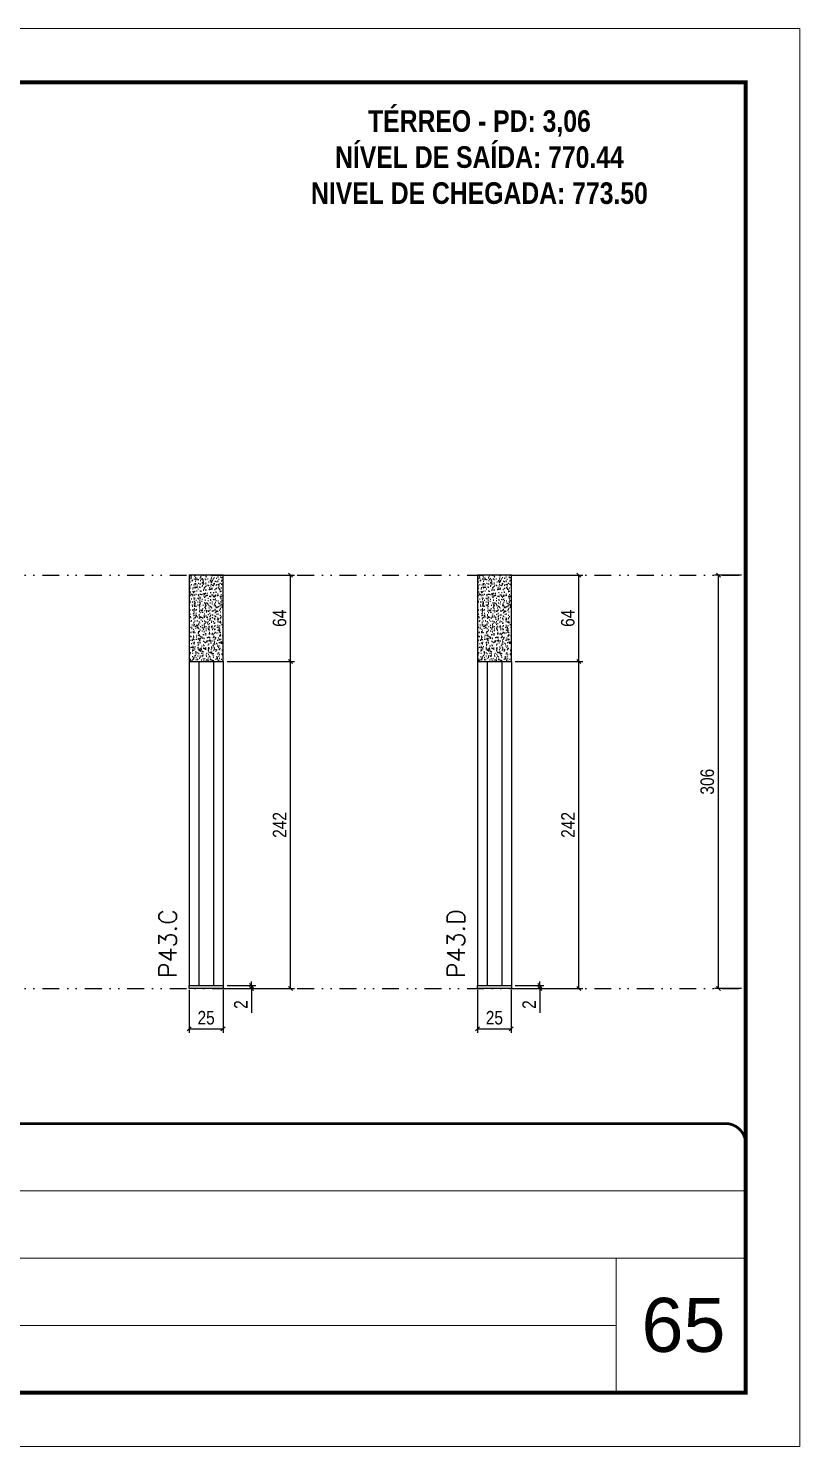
# Model space of a CAD drawing. Extents: x 14400 to 27878, y -21631 to 6985.
# Drawn here: x 15314 to 15885, y -12442 to -11392 of the extents above; entities that cross this region are included whole.
import ezdxf

# ---------------------------------------------------------------- set-up
doc = ezdxf.new("R2010")
doc.units = 0
for name, pattern in [('CONTINUO', [0]), ('DASHED', [0.75, 0.5, -0.25]), ('DIVIDE2', [0.625, 0.25, -0.125, 0, -0.125, 0, -0.125])]:
    doc.linetypes.add(name, pattern=pattern)
for name, color, linetype, lineweight in [('CARIMBO', 255, 'Continuous', 9), ('Folhas', 255, 'Continuous', 9), ('SARRAFO DE PRESSAO', 251, 'DASHED', 9), ('Texto Seção', 7, 'Continuous', 15)]:
    doc.layers.add(name, color=color, linetype=linetype, lineweight=lineweight)
for name, color, linetype in [('COTA', 241, 'Continuous'), ('NOMENCLATURA', 7, 'Continuous'), ('Nível', 160, 'Continuous'), ('Painéis', 200, 'Continuous'), ('SARR_2.2x7', 40, 'Continuous')]:
    doc.layers.add(name, color=color, linetype=linetype)
doc.styles.add('ARIAL', font='arial.ttf')
doc.styles.add('COTA TECNICA', font='techl___.ttf', dxfattribs={"height": 10})
doc.styles.add('COTA TECNICA-50', font='techl___.ttf', dxfattribs={"height": 10})
doc.styles.add('REGUA-120', font='ROMANS.shx', dxfattribs={"height": 15})
doc.styles.add('ROMANC', font='techb___.ttf', dxfattribs={"height": 2.5})
doc.dimstyles.new('COTA PAINEL-50', dxfattribs={"dimtxt": 10, "dimasz": 3, "dimexe": 3, "dimexo": 3, "dimgap": 3, "dimtad": 1, "dimdec": 1, "dimzin": 12, "dimdsep": 46, "dimtxsty": 'COTA TECNICA-50', "dimblk1": 'OBLIQUE', "dimblk2": 'OBLIQUE', "dimsah": 1, "dimcen": 0.9, "dimclrd": 4, "dimclre": 4, "dimclrt": 240, "dimadec": 1, "dimazin": 3, "dimtfac": 1, "dimtdec": 1, "dimtmove": 0, "dimatfit": 3, "dimfxl": 1, "dimtolj": 1, "dimtzin": 12, "dimarcsym": 0})
doc.dimstyles.new('PAINEL', dxfattribs={"dimtxt": 10, "dimasz": 3, "dimexe": 3, "dimexo": 3, "dimgap": 3, "dimtad": 1, "dimdec": 1, "dimzin": 12, "dimdsep": 46, "dimtxsty": 'COTA TECNICA', "dimblk1": 'OBLIQUE', "dimblk2": 'OBLIQUE', "dimsah": 1, "dimcen": 0.9, "dimclrd": 4, "dimclre": 4, "dimclrt": 240, "dimadec": 1, "dimazin": 3, "dimtfac": 1, "dimtdec": 1, "dimtmove": 0, "dimatfit": 3, "dimfxl": 1, "dimtolj": 1, "dimtzin": 12, "dimarcsym": 0})

# ---------------------------------------------------------------- blocks, each defined once
blk = doc.blocks.new('9999999999')
at = {"color": 30, "linetype": 'CONTINUO'}
for p, q in [((98564.6, 34379.6), (99584, 34379.6)), ((98564.6, 34329.8), (99488, 34329.8)), ((99584, 34329.8), (99488, 34329.8)), ((99488, 34329.8), (99488, 34230.2)), ((98564.6, 34280), (99488, 34280))]:
    blk.add_line(p, q, dxfattribs=at)
at = {"color": 30, "linetype": 'CONTINUO', "const_width": 2}
blk.add_lwpolyline([(99584, 34230.2), (99584, 34414.4, 0.414214), (99569, 34429.4), (98229, 34429.4, 0.414214), (98214, 34414.4), (98214, 34245.2, 0.414214), (98229, 34230.2), (99584, 34230.2)], format="xyb", dxfattribs=at)
at = {"layer": 'Folhas'}
blk.add_lwpolyline([(98139, 34190.2), (99624, 34190.2), (99624, 35240.2), (98139, 35240.2)], close=True, dxfattribs=at)
at = {"layer": 'Folhas', "color": 30, "const_width": 3}
blk.add_lwpolyline([(98214, 34230.2), (99584, 34230.2), (99584, 35200.2), (98214, 35200.2)], close=True, dxfattribs=at)
blk = doc.blocks.new('_Oblique')
at = {"color": 0, "linetype": 'ByBlock', "lineweight": -2}
blk.add_line((-0.5, -0.5), (0.5, 0.5), dxfattribs=at)
blk = doc.blocks.new('*D2488')
at = {"layer": 'COTA', "color": 4, "lineweight": -2, "transparency": 16777216}
for p, q in [((15432.9, -12104.2), (15432.9, -12136.1)), ((15457.9, -12104.2), (15457.9, -12136.1)), ((15432.9, -12133.1), (15457.9, -12133.1))]:
    blk.add_line(p, q, dxfattribs=at)
at = {"layer": 'Defpoints', "color": 0, "transparency": 16777216}
for p in [(15432.9, -12101.2), (15457.9, -12101.2), (15457.9, -12133.1)]:
    blk.add_point(p, dxfattribs=at)
at = {"layer": 'COTA', "color": 4, "lineweight": -2, "transparency": 16777216, "xscale": 3, "yscale": 3, "zscale": 3, "rotation": 180}
blk.add_blockref('_Oblique', (15432.9, -12133.1), dxfattribs=at)
at = {"layer": 'COTA', "color": 4, "lineweight": -2, "transparency": 16777216, "xscale": 3, "yscale": 3, "zscale": 3}
blk.add_blockref('_Oblique', (15457.9, -12133.1), dxfattribs=at)
at = {"layer": 'COTA', "color": 240, "transparency": 16777216, "insert": (15445.4, -12125), "char_height": 10, "attachment_point": 5, "style": 'COTA TECNICA'}
blk.add_mtext('\\A1;25', dxfattribs=at)
blk = doc.blocks.new('*D2489')
at = {"layer": 'COTA', "color": 4, "lineweight": -2, "transparency": 16777216}
for p, q in [((15460.9, -12101.2), (15482.1, -12101.2)), ((15460.9, -12103.2), (15482.1, -12103.2)), ((15479.1, -12101.2), (15479.1, -12098.2)), ((15479.1, -12101.2), (15479.1, -12103.2)), ((15479.1, -12103.2), (15479.1, -12121.3))]:
    blk.add_line(p, q, dxfattribs=at)
at = {"layer": 'Defpoints', "color": 0, "transparency": 16777216}
for p in [(15457.9, -12101.2), (15457.9, -12103.2), (15479.1, -12101.2)]:
    blk.add_point(p, dxfattribs=at)
at = {"layer": 'COTA', "color": 4, "lineweight": -2, "transparency": 16777216, "xscale": 3, "yscale": 3, "zscale": 3}
for p, rotation in [((15479.1, -12101.2), 270), ((15479.1, -12103.2), 90)]:
    blk.add_blockref('_Oblique', p, dxfattribs=dict(at, rotation=rotation))
at = {"layer": 'COTA', "color": 240, "transparency": 16777216, "insert": (15471.1, -12115.2), "char_height": 10, "attachment_point": 5, "rotation": 90, "style": 'COTA TECNICA-50'}
blk.add_mtext('\\A1;2', dxfattribs=at)
blk = doc.blocks.new('*D2490')
at = {"layer": 'COTA', "color": 4, "lineweight": -2, "transparency": 16777216}
for p, q in [((15460.9, -11861.2), (15510.9, -11861.2)), ((15507.9, -12103.2), (15507.9, -11861.2)), ((15460.9, -12103.2), (15510.9, -12103.2))]:
    blk.add_line(p, q, dxfattribs=at)
at = {"layer": 'Defpoints', "color": 0, "transparency": 16777216}
for p in [(15457.9, -11861.2), (15507.9, -11861.2), (15457.9, -12103.2)]:
    blk.add_point(p, dxfattribs=at)
at = {"layer": 'COTA', "color": 4, "lineweight": -2, "transparency": 16777216, "xscale": 3, "yscale": 3, "zscale": 3}
for p, rotation in [((15507.9, -11861.2), 90), ((15507.9, -12103.2), 270)]:
    blk.add_blockref('_Oblique', p, dxfattribs=dict(at, rotation=rotation))
at = {"layer": 'COTA', "color": 240, "transparency": 16777216, "insert": (15499.8, -11982.2), "char_height": 10, "attachment_point": 5, "rotation": 90, "style": 'COTA TECNICA-50'}
blk.add_mtext('\\A1;242', dxfattribs=at)
blk = doc.blocks.new('*D2494')
at = {"layer": 'COTA', "color": 4, "lineweight": -2, "transparency": 16777216}
for p, q in [((15460.9, -11797.2), (15510.9, -11797.2)), ((15507.9, -11861.2), (15507.9, -11797.2)), ((15460.9, -11861.2), (15510.9, -11861.2))]:
    blk.add_line(p, q, dxfattribs=at)
at = {"layer": 'Defpoints', "color": 0, "transparency": 16777216}
for p in [(15457.9, -11797.2), (15507.9, -11797.2), (15457.9, -11861.2)]:
    blk.add_point(p, dxfattribs=at)
at = {"layer": 'COTA', "color": 4, "lineweight": -2, "transparency": 16777216, "xscale": 3, "yscale": 3, "zscale": 3}
for p, rotation in [((15507.9, -11797.2), 90), ((15507.9, -11861.2), 270)]:
    blk.add_blockref('_Oblique', p, dxfattribs=dict(at, rotation=rotation))
at = {"layer": 'COTA', "color": 240, "transparency": 16777216, "insert": (15499.8, -11829.2), "char_height": 10, "attachment_point": 5, "rotation": 90, "style": 'COTA TECNICA'}
blk.add_mtext('\\A1;64', dxfattribs=at)
blk = doc.blocks.new('*D2495')
at = {"layer": 'COTA', "color": 4, "lineweight": -2, "transparency": 16777216}
for p, q in [((15842, -11797.2), (15821.8, -11797.2)), ((15824.8, -12103.2), (15824.8, -11797.2)), ((15842, -12103.2), (15821.8, -12103.2))]:
    blk.add_line(p, q, dxfattribs=at)
at = {"layer": 'Defpoints', "color": 0, "transparency": 16777216}
for p in [(15824.8, -11797.2), (15845, -11797.2), (15845, -12103.2)]:
    blk.add_point(p, dxfattribs=at)
at = {"layer": 'COTA', "color": 4, "lineweight": -2, "transparency": 16777216, "xscale": 3, "yscale": 3, "zscale": 3}
for p, rotation in [((15824.8, -11797.2), 90), ((15824.8, -12103.2), 270)]:
    blk.add_blockref('_Oblique', p, dxfattribs=dict(at, rotation=rotation))
at = {"layer": 'COTA', "color": 240, "transparency": 16777216, "insert": (15816.6, -11950.2), "char_height": 10, "attachment_point": 5, "rotation": 90, "style": 'COTA TECNICA'}
blk.add_mtext('\\A1;306', dxfattribs=at)
blk = doc.blocks.new('*D2491')
at = {"layer": 'COTA', "color": 4, "lineweight": -2, "transparency": 16777216}
for p, q in [((15646.4, -12104.2), (15646.4, -12136.1)), ((15671.4, -12104.2), (15671.4, -12136.1)), ((15646.4, -12133.1), (15671.4, -12133.1))]:
    blk.add_line(p, q, dxfattribs=at)
at = {"layer": 'Defpoints', "color": 0, "transparency": 16777216}
for p in [(15646.4, -12101.2), (15671.4, -12101.2), (15671.4, -12133.1)]:
    blk.add_point(p, dxfattribs=at)
at = {"layer": 'COTA', "color": 4, "lineweight": -2, "transparency": 16777216, "xscale": 3, "yscale": 3, "zscale": 3, "rotation": 180}
blk.add_blockref('_Oblique', (15646.4, -12133.1), dxfattribs=at)
at = {"layer": 'COTA', "color": 4, "lineweight": -2, "transparency": 16777216, "xscale": 3, "yscale": 3, "zscale": 3}
blk.add_blockref('_Oblique', (15671.4, -12133.1), dxfattribs=at)
at = {"layer": 'COTA', "color": 240, "transparency": 16777216, "insert": (15658.9, -12125), "char_height": 10, "attachment_point": 5, "style": 'COTA TECNICA'}
blk.add_mtext('\\A1;25', dxfattribs=at)
blk = doc.blocks.new('*D2492')
at = {"layer": 'COTA', "color": 4, "lineweight": -2, "transparency": 16777216}
for p, q in [((15674.4, -12101.2), (15695.6, -12101.2)), ((15674.4, -12103.2), (15695.6, -12103.2)), ((15692.6, -12101.2), (15692.6, -12098.2)), ((15692.6, -12101.2), (15692.6, -12103.2)), ((15692.6, -12103.2), (15692.6, -12121.3))]:
    blk.add_line(p, q, dxfattribs=at)
at = {"layer": 'Defpoints', "color": 0, "transparency": 16777216}
for p in [(15671.4, -12101.2), (15671.4, -12103.2), (15692.6, -12101.2)]:
    blk.add_point(p, dxfattribs=at)
at = {"layer": 'COTA', "color": 4, "lineweight": -2, "transparency": 16777216, "xscale": 3, "yscale": 3, "zscale": 3}
for p, rotation in [((15692.6, -12101.2), 270), ((15692.6, -12103.2), 90)]:
    blk.add_blockref('_Oblique', p, dxfattribs=dict(at, rotation=rotation))
at = {"layer": 'COTA', "color": 240, "transparency": 16777216, "insert": (15684.6, -12115.2), "char_height": 10, "attachment_point": 5, "rotation": 90, "style": 'COTA TECNICA-50'}
blk.add_mtext('\\A1;2', dxfattribs=at)
blk = doc.blocks.new('*D2493')
at = {"layer": 'COTA', "color": 4, "lineweight": -2, "transparency": 16777216}
for p, q in [((15674.4, -11861.2), (15724.4, -11861.2)), ((15721.4, -12103.2), (15721.4, -11861.2)), ((15674.4, -12103.2), (15724.4, -12103.2))]:
    blk.add_line(p, q, dxfattribs=at)
at = {"layer": 'Defpoints', "color": 0, "transparency": 16777216}
for p in [(15671.4, -11861.2), (15721.4, -11861.2), (15671.4, -12103.2)]:
    blk.add_point(p, dxfattribs=at)
at = {"layer": 'COTA', "color": 4, "lineweight": -2, "transparency": 16777216, "xscale": 3, "yscale": 3, "zscale": 3}
for p, rotation in [((15721.4, -11861.2), 90), ((15721.4, -12103.2), 270)]:
    blk.add_blockref('_Oblique', p, dxfattribs=dict(at, rotation=rotation))
at = {"layer": 'COTA', "color": 240, "transparency": 16777216, "insert": (15713.4, -11982.2), "char_height": 10, "attachment_point": 5, "rotation": 90, "style": 'COTA TECNICA-50'}
blk.add_mtext('\\A1;242', dxfattribs=at)
blk = doc.blocks.new('*D2496')
at = {"layer": 'COTA', "color": 4, "lineweight": -2, "transparency": 16777216}
for p, q in [((15674.4, -11797.2), (15724.4, -11797.2)), ((15721.4, -11861.2), (15721.4, -11797.2)), ((15674.4, -11861.2), (15724.4, -11861.2))]:
    blk.add_line(p, q, dxfattribs=at)
at = {"layer": 'Defpoints', "color": 0, "transparency": 16777216}
for p in [(15671.4, -11797.2), (15721.4, -11797.2), (15671.4, -11861.2)]:
    blk.add_point(p, dxfattribs=at)
at = {"layer": 'COTA', "color": 4, "lineweight": -2, "transparency": 16777216, "xscale": 3, "yscale": 3, "zscale": 3}
for p, rotation in [((15721.4, -11797.2), 90), ((15721.4, -11861.2), 270)]:
    blk.add_blockref('_Oblique', p, dxfattribs=dict(at, rotation=rotation))
at = {"layer": 'COTA', "color": 240, "transparency": 16777216, "insert": (15713.3, -11829.2), "char_height": 10, "attachment_point": 5, "rotation": 90, "style": 'COTA TECNICA'}
blk.add_mtext('\\A1;64', dxfattribs=at)

msp = doc.modelspace()

# ---------------------------------------------------------------- hatches: boundary and pattern name
at = {"layer": 'COTA'}
h = msp.add_hatch(dxfattribs=at)
h.set_pattern_fill('AR-CONC', color=256, scale=0.03)
h.set_pattern_definition([(50, (-4805.3184, -6685.4506), (5.4655401, -0.4781726), [0.5715, -6.2865]), (355, (-4805.3184, -6685.4506), (-1.0573026, 5.7317054), [0.4572, -5.0292175]), (100.451445, (-4804.863, -6685.4905), (4.4082374, 5.2535326), [0.4857003, -5.3427073]), (46.1842, (-4805.3184, -6683.9266), (8.1323712, -1.2612698), [0.85725, -9.42975]), (96.635558, (-4804.641, -6684.032), (7.122124, 7.4227837), [0.7285507, -8.0140682]), (351.18415, (-4805.3184, -6683.927), (7.122124, 7.4227837), [0.685799, -7.543792]), (21, (-4804.5564, -6684.3076), (4.5484317, -3.0679559), [0.5715, -6.2865]), (326, (-4804.5564, -6684.3076), (1.8540609, 5.525639), [0.4572, -5.0292]), (71.451445, (-4804.1774, -6684.5633), (6.4024926, 2.457683), [0.4857003, -5.3426981]), (37.5, (-4805.3184, -6685.4506), (0.0926581, 2.53665117), [0, -4.96824, 0, -5.1054, 0, -5.04825]), (7.5, (-4805.3184, -6685.4506), (2.00458988, 3.00541724), [0, -2.91084, 0, -4.85394, 0, -1.92405]), (327.5, (-4807.0177, -6685.4506), (4.06771786, -0.17186232), [0, -1.905, 0, -5.9436, 0, -7.8867]), (317.5, (-4807.7797, -6685.4506), (4.44387544, 0.76279473), [0, -2.4765, 0, -3.94716, 0, -5.6007])])
h.paths.add_polyline_path([(15457.93, -11797.19), (15432.93, -11797.19), (15432.93, -11861.19), (15457.93, -11861.19)])
h = msp.add_hatch(dxfattribs=at)
h.set_pattern_fill('AR-CONC', color=256, scale=0.03)
h.set_pattern_definition([(50, (-4591.803, -6685.4506), (5.4655401, -0.4781726), [0.5715, -6.2865]), (355, (-4591.803, -6685.4506), (-1.0573026, 5.7317054), [0.4572, -5.0292175]), (100.451445, (-4591.3476, -6685.4905), (4.4082374, 5.2535326), [0.4857003, -5.3427073]), (46.1842, (-4591.803, -6683.9266), (8.1323712, -1.2612698), [0.85725, -9.42975]), (96.635558, (-4591.125, -6684.032), (7.122124, 7.4227837), [0.7285507, -8.0140682]), (351.18415, (-4591.803, -6683.927), (7.122124, 7.4227837), [0.685799, -7.543792]), (21, (-4591.041, -6684.3076), (4.5484317, -3.0679559), [0.5715, -6.2865]), (326, (-4591.041, -6684.3076), (1.8540609, 5.525639), [0.4572, -5.0292]), (71.451445, (-4590.662, -6684.5633), (6.4024926, 2.457683), [0.4857003, -5.3426981]), (37.5, (-4591.803, -6685.4506), (0.0926581, 2.53665117), [0, -4.96824, 0, -5.1054, 0, -5.04825]), (7.5, (-4591.803, -6685.4506), (2.00458988, 3.00541724), [0, -2.91084, 0, -4.85394, 0, -1.92405]), (327.5, (-4593.5023, -6685.4506), (4.06771786, -0.17186232), [0, -1.905, 0, -5.9436, 0, -7.8867]), (317.5, (-4594.2643, -6685.4506), (4.44387544, 0.76279473), [0, -2.4765, 0, -3.94716, 0, -5.6007])])
h.paths.add_polyline_path([(15671.44, -11797.19), (15646.44, -11797.19), (15646.44, -11861.19), (15671.44, -11861.19)])

# ---------------------------------------------------------------- linework, layer by layer
for points in [[(15432.93, -11861.19), (15457.93, -11861.19), (15457.93, -11797.19), (15432.93, -11797.19)], [(15646.44, -11861.19), (15671.44, -11861.19), (15671.44, -11797.19), (15646.44, -11797.19)]]:
    msp.add_lwpolyline(points, close=True, dxfattribs=at)
at = {"layer": 'Nível', "color": 4, "linetype": 'DIVIDE2', "ltscale": 50}
for p, q in [((14474.97, -11797.19), (15844.97, -11797.19)), ((14474.97, -12103.19), (15844.97, -12103.19))]:
    msp.add_line(p, q, dxfattribs=at)
at = {"layer": 'Painéis'}
for p, q in [((15432.93, -11861.19), (15432.93, -12101.19)), ((15432.93, -11861.19), (15457.93, -11861.19)), ((15457.93, -11861.19), (15457.93, -12101.19)), ((15646.44, -11861.19), (15646.44, -12101.19)), ((15646.44, -11861.19), (15671.44, -11861.19)), ((15671.44, -11861.19), (15671.44, -12101.19)), ((15432.93, -12101.19), (15457.93, -12101.19)), ((15432.93, -12101.19), (15457.93, -12101.19)), ((15432.93, -12103.19), (15432.93, -12101.19)), ((15457.93, -12103.19), (15432.93, -12103.19)), ((15457.93, -12101.19), (15457.93, -12103.19)), ((15646.44, -12101.19), (15671.44, -12101.19)), ((15646.44, -12101.19), (15671.44, -12101.19)), ((15646.44, -12103.19), (15646.44, -12101.19)), ((15671.44, -12103.19), (15646.44, -12103.19)), ((15671.44, -12101.19), (15671.44, -12103.19))]:
    msp.add_line(p, q, dxfattribs=at)
at = {"layer": 'SARR_2.2x7'}
for p, q in [((15439.93, -11861.19), (15439.93, -12101.19)), ((15450.93, -11861.19), (15450.93, -12101.19)), ((15653.44, -11861.19), (15653.44, -12101.19)), ((15664.44, -11861.19), (15664.44, -12101.19))]:
    msp.add_line(p, q, dxfattribs=at)

# ---------------------------------------------------------------- block references
at = {"layer": 'SARRAFO DE PRESSAO', "color": 6, "linetype": 'ByBlock'}
msp.add_blockref('9999999999', (-83739.01, -46632.68), dxfattribs=at)

# ---------------------------------------------------------------- texts
at = {"layer": 'CARIMBO', "style": 'ARIAL'}
msp.add_text('65', height=40, dxfattribs=at).set_placement((15767.83, -12372.33))
at = {"layer": 'NOMENCLATURA', "color": 2, "insert": (15647.81, -11426.41), "char_height": 16, "attachment_point": 2, "style": 'ROMANC'}
msp.add_mtext_dynamic_manual_height_columns('\\PTÉRREO - PD: 3,06\\PNÍVEL DE SAÍDA: 770.44\\PNIVEL DE CHEGADA: 773.50', width=432.3511, gutter_width=1, heights=[0], dxfattribs=at)
at = {"layer": 'Texto Seção', "char_height": 13, "width": 370.6998, "attachment_point": 7, "rotation": 90, "style": 'REGUA-120'}
for s, insert in [('P43.C', (15423.48, -12095.78)), ('P43.D', (15636.99, -12095.78))]:
    msp.add_mtext(s, dxfattribs=dict(at, insert=insert))

# ---------------------------------------------------------------- dimensions: what is measured, and where the dimension line sits
at = {"layer": 'COTA'}
for base, p1, p2, dimstyle, picture, middle in [((15507.92, -11797.19), (15457.93, -11861.19), (15457.93, -11797.19), 'PAINEL', '*D2494', (15499.82, -11829.19)), ((15721.43, -11797.19), (15671.44, -11861.19), (15671.44, -11797.19), 'PAINEL', '*D2496', (15713.33, -11829.19)), ((15824.85, -11797.19), (15844.97, -12103.19), (15844.97, -11797.19), 'PAINEL', '*D2495', (15816.63, -11950.19)), ((15507.92, -11861.19), (15457.93, -12103.19), (15457.93, -11861.19), 'COTA PAINEL-50', '*D2490', (15499.85, -11982.19)), ((15721.43, -11861.19), (15671.44, -12103.19), (15671.44, -11861.19), 'COTA PAINEL-50', '*D2493', (15713.36, -11982.19))]:
    dim = msp.add_linear_dim(base=base, p1=p1, p2=p2, angle=90, dimstyle=dimstyle, dxfattribs=at)
    dim.commit()
    dim.dimension.update_dxf_attribs({"geometry": picture, "text_midpoint": middle})
for base, p1, p2, picture, middle in [((15457.93, -12133.09), (15432.93, -12101.19), (15457.93, -12101.19), '*D2488', (15445.43, -12124.98)), ((15671.44, -12133.09), (15646.44, -12101.19), (15671.44, -12101.19), '*D2491', (15658.94, -12124.98))]:
    dim = msp.add_linear_dim(base=base, p1=p1, p2=p2, dimstyle='PAINEL', override={"dimarcsym": 2}, dxfattribs=at)
    dim.commit()
    dim.dimension.update_dxf_attribs({"geometry": picture, "text_midpoint": middle})
for base, p1, p2, picture, middle in [((15479.12, -12101.19), (15457.93, -12103.19), (15457.93, -12101.19), '*D2489', (15479.12, -12115.25)), ((15692.64, -12101.19), (15671.44, -12103.19), (15671.44, -12101.19), '*D2492', (15692.64, -12115.25))]:
    dim = msp.add_linear_dim(base=base, p1=p1, p2=p2, angle=90, dimstyle='COTA PAINEL-50', dxfattribs=at)
    dim.commit()
    dim.dimension.update_dxf_attribs({"geometry": picture, "text_midpoint": middle, "dimtype": 160})

doc.saveas('drawing.dxf')
